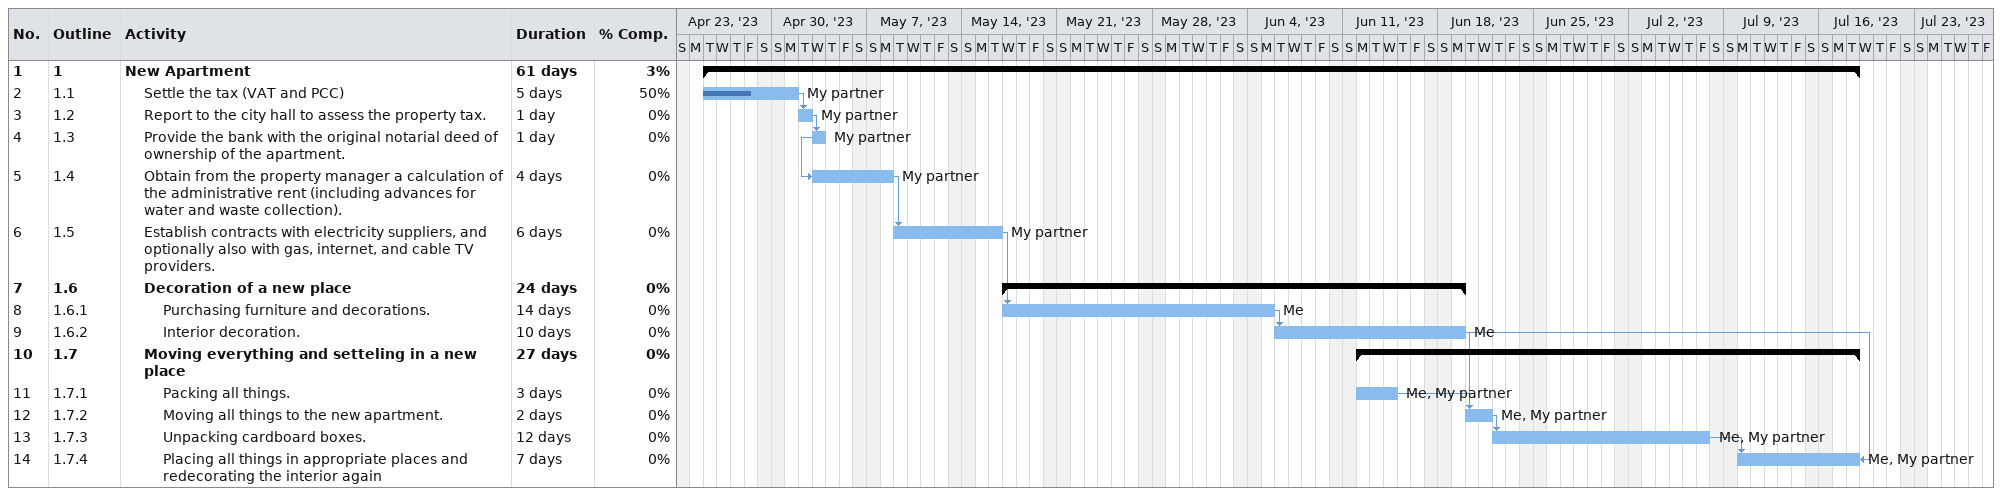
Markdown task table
| ID | WBS | Task | Duration | Start | Finish | Predecessors | Resources | % complete |
|---|---|---|---|---|---|---|---|---|
| 1 | 1 | **New Apartment** | 61d | 2023-04-25 | 2023-07-18 |  |  | 3 |
| 2 | 1.1 | Settle the tax (VAT and PCC) | 5d | 2023-04-25 | 2023-05-01 |  | My partner | 50 |
| 3 | 1.2 | Report to the city hall to assess the property tax. | 1d | 2023-05-02 | 2023-05-02 | 2 | My partner | 0 |
| 4 | 1.3 | Provide the bank with the original notarial deed of ownership of the apartment. | 1d | 2023-05-03 | 2023-05-03 | 3 | My partner | 0 |
| 5 | 1.4 | Obtain from the property manager a calculation of the administrative rent (including advances for water and waste collection). | 4d | 2023-05-03 | 2023-05-08 | 4SS | My partner | 0 |
| 6 | 1.5 | Establish contracts with electricity suppliers, and optionally also with gas, internet, and cable TV providers. | 6d | 2023-05-09 | 2023-05-16 | 5 | My partner | 0 |
| 7 | 1.6 | **Decoration of a new place** | 24d | 2023-05-17 | 2023-06-19 |  |  | 0 |
| 8 | 1.6.1 | Purchasing furniture and decorations. | 14d | 2023-05-17 | 2023-06-05 | 6 | Me | 0 |
| 9 | 1.6.2 | Interior decoration. | 10d | 2023-06-06 | 2023-06-19 | 8 | Me | 0 |
| 10 | 1.7 | **Moving everything and setteling in a new place** | 27d | 2023-06-12 | 2023-07-18 |  |  | 0 |
| 11 | 1.7.1 | Packing all things. | 3d | 2023-06-12 | 2023-06-14 |  | Me, My partner | 0 |
| 12 | 1.7.2 | Moving all things to the new apartment. | 2d | 2023-06-20 | 2023-06-21 | 9, 11 | Me, My partner | 0 |
| 13 | 1.7.3 | Unpacking cardboard boxes. | 12d | 2023-06-22 | 2023-07-07 | 12 | Me, My partner | 0 |
| 14 | 1.7.4 | Placing all things in appropriate places and redecorating the interior again | 7d | 2023-07-10 | 2023-07-18 | 9FF, 13 | Me, My partner | 0 |
